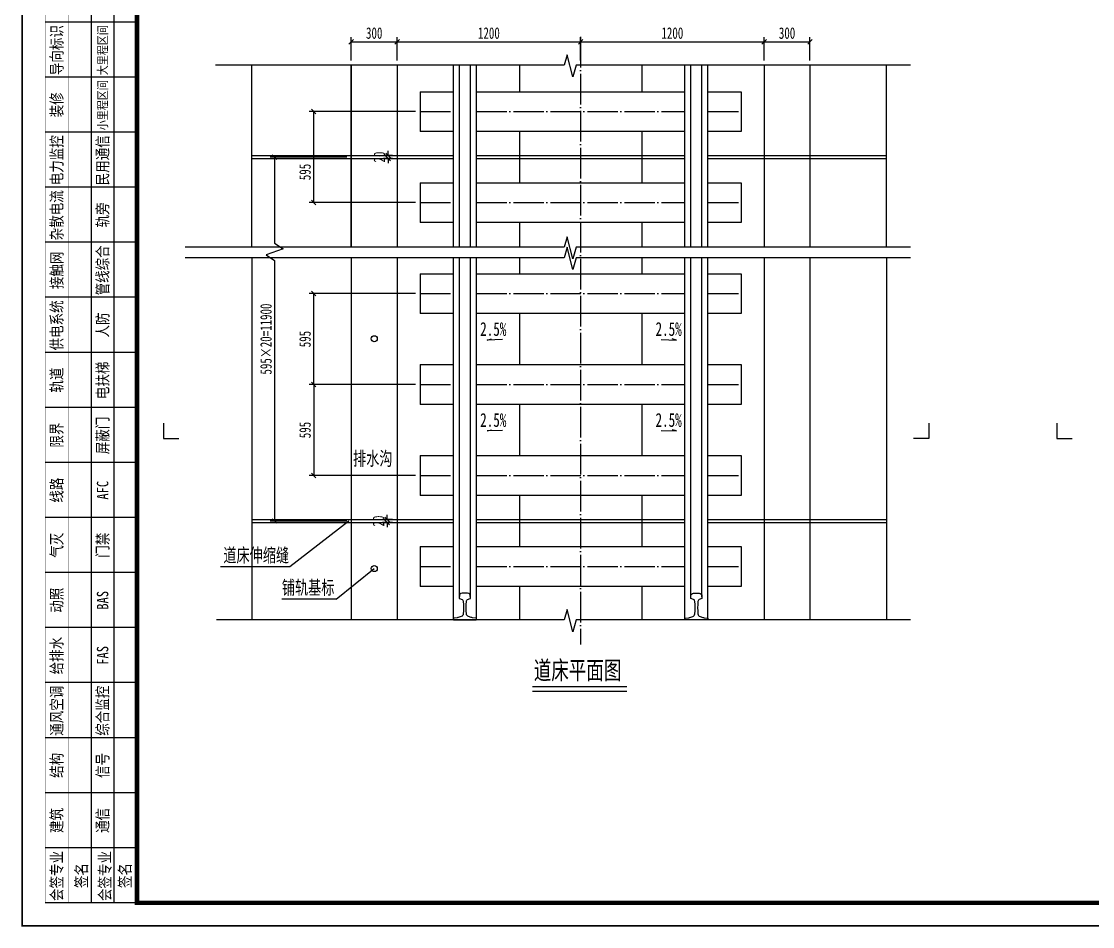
# Model space of a CAD drawing. Header units: millimetres. Extents: x 21769 to 40680, y -6403 to 2518.
# Drawn here: x 21769 to 28775, y -6403 to -483 of the extents above; entities that cross this region are included whole.
import ezdxf
from ezdxf.enums import TextEntityAlignment as Align

# ---------------------------------------------------------------- set-up
doc = ezdxf.new("R2010")
doc.units = ezdxf.units.MM
doc.linetypes.add('DOTE', pattern=[2.42, 2, -0.2, 0.02, -0.2])
doc.layers.get('Defpoints').update_dxf_attribs({"color": 250})
for name, color, linetype in [('DOT', 6, 'DOTE'), ('GesoftDrawFrameCountersignBlockLayer', 7, 'Continuous'), ('GesoftDrawFrameCountersignLayer', 7, 'Continuous'), ('GesoftDrawFrameFrameBlockLayer', 7, 'Continuous'), ('GesoftDrawFrameInLineLayer', 85, 'Continuous'), ('GesoftDrawFrameOutLineLayer', 180, 'Continuous'), ('GesoftDrawFrameTitleLayer', 7, 'Continuous'), ('标注', 3, 'Continuous'), ('粗实线', 4, 'Continuous')]:
    doc.layers.add(name, color=color, linetype=linetype)
doc.styles.add('宋体', font='SimSun.ttf', dxfattribs={"width": 0.7})
doc.styles.add('宋体样式', font='SimSun.ttf', dxfattribs={"width": 0.8})
doc.styles.add('宋体样式宽度0.8', font='SimSun.ttf', dxfattribs={"width": 0.8})
doc.styles.add('条形码', font='BC_C39.FBC', dxfattribs={"height": 11})
doc.dimstyles.new('1比30', dxfattribs={"dimscale": 30, "dimtxt": 2.5, "dimasz": 1, "dimexe": 1, "dimexo": 1, "dimtad": 3, "dimdec": 0, "dimzin": 0, "dimdsep": 46, "dimtxsty": '宋体', "dimblk": 'OBLIQUE', "dimcen": 0.09, "dimadec": 0, "dimazin": 0, "dimtfac": 1, "dimtdec": 0, "dimtix": 1, "dimtofl": 0, "dimtmove": 0, "dimatfit": 3, "dimfxl": 0, "dimtolj": 1, "dimtzin": 0, "dimarcsym": 0})

# ---------------------------------------------------------------- blocks, each defined once
blk = doc.blocks.new('杭州4号线二期会签定义_2e1cf7a908f61d0b50dc33cccab90907')
at = {"layer": 'GesoftDrawFrameCountersignLayer', "color": 7}
for p, q in [((0, 271), (-20, 271)), ((0, 260), (-20, 260)), ((0, 249), (-20, 249)), ((0, 238), (-20, 238)), ((0, 227), (-20, 227)), ((0, 216), (-20, 216)), ((0, 204), (-20, 204)), ((0, 192), (-20, 192)), ((0, 180), (-20, 180)), ((0, 168), (-20, 168)), ((0, 156), (-20, 156)), ((0, 144), (-20, 144)), ((0, 132), (-20, 132)), ((0, 120), (-20, 120)), ((0, 108), (-20, 108)), ((0, 96), (-20, 96)), ((0, 84), (-20, 84)), ((0, 72), (-20, 72)), ((0, 60), (-20, 60)), ((0, 48), (-20, 48)), ((0, 36), (-20, 36)), ((0, 24), (-20, 24)), ((0, 12), (-20, 12)), ((0, 0), (-20, 0))]:
    blk.add_line(p, q, dxfattribs=at)
for points in [[(0, 285), (0, 0)], [(-10, 282), (-10, 216)], [(-5, 282), (-5, 216)], [(-10, 204), (-10, 0)], [(-5, 204), (-5, 0)]]:
    blk.add_lwpolyline(points, dxfattribs=at)
at = {"layer": 'GesoftDrawFrameCountersignLayer', "color": 7, "const_width": 0.1}
for points in [[(0, 282), (-20, 282)], [(-20, 282), (-20, 0)], [(-15, 282), (-15, 216)], [(-15, 204), (-15, 0)]]:
    blk.add_lwpolyline(points, dxfattribs=at)
at = {"layer": 'GesoftDrawFrameCountersignLayer', "color": 7, "style": '宋体样式宽度0.8', "width": 0.8}
for s, height, p in [('AFC', 2.5, (-16.23, 274.9)), ('屏蔽门', 2.5, (-16.23, 261.3)), ('动力照明', 2.4, (-6.23, 260.11)), ('FAS/BAS', 2.5, (-16.18, 249.65)), ('给排水', 2.5, (-6.23, 250.53)), ('综合监控', 2.4, (-16.23, 238.11)), ('通风空调', 2.4, (-6.23, 238.15)), ('信号', 2.5, (-16.23, 229.63)), ('轨道', 2.5, (-6.23, 229.63)), ('通信', 2.5, (-16.23, 218.69)), ('线路', 2.5, (-6.23, 218.69)), ('相关线路', 2.5, (-13.71, 204.33)), ('系统', 2.5, (-9.05, 207.31)), ('会签栏', 2.5, (-4.54, 205.81)), ('导向标识', 2.5, (-16.23, 180.42)), ('大里程区间', 2, (-6.48, 180.42)), ('小里程区间', 2, (-6.48, 168.42)), ('装修', 2.5, (-16.23, 171.23)), ('电力监控', 2.5, (-16.23, 156.42)), ('民用通信', 2.5, (-6.23, 156.42)), ('杂散电流', 2.5, (-16.23, 144.42)), ('轨旁', 2.5, (-6.23, 147.23)), ('管线综合', 2.5, (-6.23, 132.42)), ('接触网', 2.5, (-16.23, 133.8)), ('供电系统', 2.5, (-16.23, 120.42)), ('人防', 2.5, (-6.23, 123.23)), ('电扶梯', 2.5, (-6.23, 109.8)), ('轨道', 2.5, (-16.23, 111.23)), ('屏蔽门', 2.5, (-6.23, 97.8)), ('限界', 2.5, (-16.23, 99.23)), ('线路', 2.5, (-16.23, 87.23)), ('AFC', 2.5, (-6.23, 87.9)), ('气灭', 2.5, (-16.23, 75.23)), ('门禁', 2.5, (-6.23, 75.23)), ('动照', 2.5, (-16.23, 63.23)), ('BAS', 2.5, (-6.23, 63.9)), ('给排水', 2.5, (-16.23, 49.8)), ('FAS', 2.5, (-6.23, 51.9)), ('通风空调', 2.5, (-16.23, 36.42)), ('综合监控', 2.5, (-6.23, 36.42)), ('结构', 2.5, (-16.23, 27.23)), ('信号', 2.5, (-6.23, 27.23)), ('建筑', 2.5, (-16.23, 15.23)), ('通信', 2.5, (-6.23, 15.23)), ('会签专业   ', 2.5, (-16.23, 0.39)), ('会签专业   ', 2.5, (-5.73, 0.39)), ('签名', 2.5, (-10.85, 3.22)), ('签名', 2.5, (-1.35, 3.22))]:
    blk.add_text(s, height=height, rotation=90, dxfattribs=at).set_placement(p)
blk = doc.blocks.new('0.5_a62b9566ca06c089707f3cd6e7db1683')
at = {"layer": 'GesoftDrawFrameInLineLayer', "color": 0, "const_width": 1}
blk.add_lwpolyline([(0, 0), (0, 287), (-600, 287), (-600, 0), (0, 0)], dxfattribs=at)
at = {"layer": 'GesoftDrawFrameOutLineLayer', "color": 0, "const_width": 0.35}
blk.add_lwpolyline([(5, -5), (5, 292), (-625, 292), (-625, -5), (5, -5)], dxfattribs=at)
blk = doc.blocks.new('GESOFT00000000NEW_049a35bf7f0736cc4250df00ece10f93_a62b9566ca06c089707f3cd6e7db1683_2e1cf7a908f61d0b50dc33cccab90907')
at = {"layer": 'GesoftDrawFrameCountersignBlockLayer'}
blk.add_blockref('杭州4号线二期会签定义_2e1cf7a908f61d0b50dc33cccab90907', (-600, 0), dxfattribs=at)
at = {"layer": 'GesoftDrawFrameFrameBlockLayer'}
blk.add_blockref('0.5_a62b9566ca06c089707f3cd6e7db1683', (0, 0), dxfattribs=at)
at = {"layer": 'GesoftDrawFrameTitleLayer', "color": 7, "style": '条形码', "width": 2}
blk.add_attdef('BARCODE', (-2.8, 60.5), '', height=6, rotation=90, dxfattribs=at)
at = {"layer": 'GesoftDrawFrameTitleLayer', "style": '宋体样式'}
for tag, height, width, p in [('GCMC0', 3.6, 0.8, (-40, 43.4)), ('SHEJI', 2.5, 0.8, (-154, 35.2)), ('SHEJI2', 2.5, 0.8, (-137.76, 35.27)), ('SJJD', 2.5, 0.8, (-14, 34.4)), ('JIAOHE', 2.5, 0.8, (-154, 28.8)), ('JIAOHE2', 2.5, 0.8, (-137.61, 28.83)), ('VERSION0', 2.5, 0.8, (-14, 26.4)), ('ZTSD', 2.5, 0.8, (-190, 24)), ('ZYFZR1', 2.5, 0.8, (-154, 22.4)), ('ZYFZR2', 2.5, 0.8, (-137.76, 22.24)), ('CEMING', 4, 0.7, (-84, 22.59)), ('BILI', 2.5, 0.8, (-14, 18.4)), ('XMFZR1', 2.5, 0.8, (-154, 16)), ('XMFZR2', 2.5, 0.8, (-137.98, 16.22)), ('DOCNAME0', 3.5, 0.9, (-84, 13.27)), ('RIQI', 2.5, 0.8, (-14, 10.4)), ('SENHE', 2.5, 0.8, (-154, 9.6)), ('SENHE2', 2.5, 0.8, (-137.41, 9.52)), ('DOCNAME2', 3.5, 0.9, (-84, 9.42)), ('XTSD', 2.5, 0.8, (-190, 4.8)), ('SENDING2', 2.5, 0.8, (-137.41, 3.81)), ('PAGENUMBER', 2.5, 0.8, (-31.78, 3.83)), ('PAGECOUNT', 2.5, 0.8, (-10.8, 3.83)), ('SENDING', 2.5, 0.8, (-154, 3.2)), ('TUHAO', 2.5, 0.8, (-91.5, 3.2)), ('PROJECTNO', 2.5, 0.8, (-47.5, 3.2))]:
    blk.add_attdef(tag, text='', height=height, dxfattribs=dict(at, width=width)).set_placement(p, align=Align.MIDDLE_CENTER)
blk.add_attdef('PIANMING', text='', height=4, dxfattribs=at).set_placement((-84, 31.09), align=Align.MIDDLE_CENTER)
blk = doc.blocks.new('_Oblique')
at = {"color": 0, "linetype": 'ByBlock', "lineweight": -2}
blk.add_line((-0.5, -0.5), (0.5, 0.5), dxfattribs=at)
blk = doc.blocks.new('*D22')
at = {"layer": 'Defpoints', "color": 0, "transparency": 16777216}
for p in [(23680.7, -2262.9), (24376.5, -2262.9), (24376.5, -2857.9)]:
    blk.add_point(p, dxfattribs=at)
at = {"layer": '标注', "color": 0, "lineweight": -2, "transparency": 16777216}
for p, q in [((24346.5, -2262.9), (23650.7, -2262.9)), ((23680.7, -2857.9), (23680.7, -2262.9)), ((24346.5, -2857.9), (23650.7, -2857.9))]:
    blk.add_line(p, q, dxfattribs=at)
at = {"layer": '标注', "color": 0, "lineweight": -2, "transparency": 16777216, "xscale": 30, "yscale": 30, "zscale": 30}
for p, rotation in [((23680.7, -2262.9), 90), ((23680.7, -2857.9), 270)]:
    blk.add_blockref('_Oblique', p, dxfattribs=dict(at, rotation=rotation))
at = {"layer": '标注', "color": 0, "transparency": 16777216, "insert": (23624.4, -2560.4), "char_height": 75, "attachment_point": 5, "rotation": 90, "style": '宋体'}
blk.add_mtext('\\A1;595', dxfattribs=at)
blk = doc.blocks.new('*D23')
at = {"layer": 'Defpoints', "color": 0, "transparency": 16777216}
for p in [(23680.7, -1072.9), (24376.5, -1072.9), (24376.5, -1667.9)]:
    blk.add_point(p, dxfattribs=at)
at = {"layer": '标注', "color": 0, "lineweight": -2, "transparency": 16777216}
for p, q in [((24346.5, -1072.9), (23650.7, -1072.9)), ((23680.7, -1667.9), (23680.7, -1072.9)), ((24346.5, -1667.9), (23650.7, -1667.9))]:
    blk.add_line(p, q, dxfattribs=at)
at = {"layer": '标注', "color": 0, "lineweight": -2, "transparency": 16777216, "xscale": 30, "yscale": 30, "zscale": 30}
for p, rotation in [((23680.7, -1072.9), 90), ((23680.7, -1667.9), 270)]:
    blk.add_blockref('_Oblique', p, dxfattribs=dict(at, rotation=rotation))
at = {"layer": '标注', "color": 0, "transparency": 16777216, "insert": (23624.4, -1467.8), "char_height": 75, "attachment_point": 5, "rotation": 90, "style": '宋体'}
blk.add_mtext('\\A1;595', dxfattribs=at)
blk = doc.blocks.new('*D24')
at = {"layer": 'Defpoints', "color": 0, "transparency": 16777216}
for p in [(23926.5, -1370.4), (23425.3, -3750.4), (23926.5, -3750.4)]:
    blk.add_point(p, dxfattribs=at)
at = {"layer": '标注', "color": 0, "lineweight": -2, "transparency": 16777216}
for p, q in [((23896.5, -1370.4), (23395.3, -1370.4)), ((23425.3, -1370.4), (23425.3, -1933.8)), ((23425.3, -1933.8), (23481.6, -1971.3)), ((23481.6, -1971.3), (23369.1, -2008.8)), ((23369.1, -2008.8), (23425.3, -2046.3)), ((23425.3, -2046.3), (23425.3, -3750.4)), ((23896.5, -3750.4), (23395.3, -3750.4))]:
    blk.add_line(p, q, dxfattribs=at)
at = {"layer": '标注', "color": 0, "lineweight": -2, "transparency": 16777216, "xscale": 30, "yscale": 30, "zscale": 30}
for p, rotation in [((23425.3, -1370.4), 90), ((23425.3, -3750.4), 270)]:
    blk.add_blockref('_Oblique', p, dxfattribs=dict(at, rotation=rotation))
at = {"layer": '标注', "color": 0, "transparency": 16777216, "insert": (23369.1, -2560.4), "char_height": 75, "attachment_point": 5, "rotation": 90, "style": '宋体'}
blk.add_mtext('\\A1;595×20=11900', dxfattribs=at)
blk = doc.blocks.new('*D25')
at = {"layer": 'Defpoints', "color": 0, "transparency": 16777216}
for p in [(24161.4, -3740.4), (24226.5, -3740.4), (24226.5, -3760.4)]:
    blk.add_point(p, dxfattribs=at)
at = {"layer": '标注', "color": 0, "lineweight": -2, "transparency": 16777216}
for p, q in [((24161.4, -3740.4), (24161.4, -3710.4)), ((24196.5, -3740.4), (24131.4, -3740.4)), ((24196.5, -3760.4), (24131.4, -3760.4)), ((24161.4, -3760.4), (24161.4, -3790.4))]:
    blk.add_line(p, q, dxfattribs=at)
at = {"layer": '标注', "color": 0, "lineweight": -2, "transparency": 16777216, "xscale": 30, "yscale": 30, "zscale": 30}
for p, rotation in [((24161.4, -3740.4), 270), ((24161.4, -3760.4), 90)]:
    blk.add_blockref('_Oblique', p, dxfattribs=dict(at, rotation=rotation))
at = {"layer": '标注', "color": 0, "transparency": 16777216, "insert": (24105.2, -3750.4), "char_height": 75, "attachment_point": 5, "rotation": 90, "style": '宋体'}
blk.add_mtext('\\A1;20', dxfattribs=at)
blk = doc.blocks.new('*D29')
at = {"layer": 'Defpoints', "color": 0, "transparency": 16777216}
for p in [(24167.4, -1360.4), (24226.5, -1360.4), (24226.5, -1380.4)]:
    blk.add_point(p, dxfattribs=at)
at = {"layer": '标注', "color": 0, "lineweight": -2, "transparency": 16777216}
for p, q in [((24167.4, -1360.4), (24167.4, -1330.4)), ((24196.5, -1360.4), (24137.4, -1360.4)), ((24196.5, -1380.4), (24137.4, -1380.4)), ((24167.4, -1380.4), (24167.4, -1410.4))]:
    blk.add_line(p, q, dxfattribs=at)
at = {"layer": '标注', "color": 0, "lineweight": -2, "transparency": 16777216, "xscale": 30, "yscale": 30, "zscale": 30}
for p, rotation in [((24167.4, -1360.4), 270), ((24167.4, -1380.4), 90)]:
    blk.add_blockref('_Oblique', p, dxfattribs=dict(at, rotation=rotation))
at = {"layer": '标注', "color": 0, "transparency": 16777216, "insert": (24111.2, -1370.4), "char_height": 75, "attachment_point": 5, "rotation": 90, "style": '宋体'}
blk.add_mtext('\\A1;20', dxfattribs=at)
blk = doc.blocks.new('Sleeper-plane')
for p, q in [((-1050, 130), (-1050, -130)), ((1050, 130), (1050, -130))]:
    blk.add_line(p, q)
for points in [[(-1050, 130), (-832, 130)], [(-682, 130), (682, 130)], [(832, 130), (1050, 130)], [(-832, -130), (-1050, -130)], [(682, -130), (-682, -130)], [(1050, -130), (832, -130)]]:
    blk.add_lwpolyline(points)
at = {"layer": 'DOT', "ltscale": 100}
for p, q in [((-1050, 0), (-832, 0)), ((-682, 0), (682, 0)), ((832, 0), (1050, 0))]:
    blk.add_line(p, q, dxfattribs=at)
blk = doc.blocks.new('*D26')
at = {"layer": 'Defpoints', "color": 0, "transparency": 16777216}
for p in [(24376.5, -2857.9), (23680.7, -3452.9), (24376.5, -3452.9)]:
    blk.add_point(p, dxfattribs=at)
at = {"layer": '标注', "color": 0, "lineweight": -2, "transparency": 16777216}
for p, q in [((24346.5, -2857.9), (23650.7, -2857.9)), ((23680.7, -2857.9), (23680.7, -3452.9)), ((24346.5, -3452.9), (23650.7, -3452.9))]:
    blk.add_line(p, q, dxfattribs=at)
at = {"layer": '标注', "color": 0, "lineweight": -2, "transparency": 16777216, "xscale": 30, "yscale": 30, "zscale": 30}
for p, rotation in [((23680.7, -2857.9), 90), ((23680.7, -3452.9), 270)]:
    blk.add_blockref('_Oblique', p, dxfattribs=dict(at, rotation=rotation))
at = {"layer": '标注', "color": 0, "transparency": 16777216, "insert": (23624.4, -3155.4), "char_height": 75, "attachment_point": 5, "rotation": 90, "style": '宋体'}
blk.add_mtext('\\A1;595', dxfattribs=at)
blk = doc.blocks.new('*D44')
at = {"color": 0, "lineweight": -2, "transparency": 16777216}
for p, q in [((23926.5, -739.2), (23926.5, -586.1)), ((23926.5, -616.1), (24226.5, -616.1)), ((24226.5, -739.2), (24226.5, -586.1))]:
    blk.add_line(p, q, dxfattribs=at)
at = {"layer": 'Defpoints', "color": 0, "transparency": 16777216}
for p in [(24226.5, -616.1), (23926.5, -769.2), (24226.5, -769.2)]:
    blk.add_point(p, dxfattribs=at)
at = {"color": 0, "lineweight": -2, "transparency": 16777216, "xscale": 30, "yscale": 30, "zscale": 30, "rotation": 180}
blk.add_blockref('_Oblique', (23926.5, -616.1), dxfattribs=at)
at = {"color": 0, "lineweight": -2, "transparency": 16777216, "xscale": 30, "yscale": 30, "zscale": 30}
blk.add_blockref('_Oblique', (24226.5, -616.1), dxfattribs=at)
at = {"color": 0, "transparency": 16777216, "insert": (24076.5, -559.8), "char_height": 75, "attachment_point": 5, "style": '宋体'}
blk.add_mtext('\\A1;300', dxfattribs=at)
blk = doc.blocks.new('*D45')
at = {"color": 0, "lineweight": -2, "transparency": 16777216}
for p, q in [((26626.5, -738.7), (26626.5, -586.1)), ((26626.5, -616.1), (26926.5, -616.1)), ((26926.5, -738.7), (26926.5, -586.1))]:
    blk.add_line(p, q, dxfattribs=at)
at = {"layer": 'Defpoints', "color": 0, "transparency": 16777216}
for p in [(26926.5, -616.1), (26626.5, -768.7), (26926.5, -768.7)]:
    blk.add_point(p, dxfattribs=at)
at = {"color": 0, "lineweight": -2, "transparency": 16777216, "xscale": 30, "yscale": 30, "zscale": 30, "rotation": 180}
blk.add_blockref('_Oblique', (26626.5, -616.1), dxfattribs=at)
at = {"color": 0, "lineweight": -2, "transparency": 16777216, "xscale": 30, "yscale": 30, "zscale": 30}
blk.add_blockref('_Oblique', (26926.5, -616.1), dxfattribs=at)
at = {"color": 0, "transparency": 16777216, "insert": (26776.5, -559.8), "char_height": 75, "attachment_point": 5, "style": '宋体'}
blk.add_mtext('\\A1;300', dxfattribs=at)
blk = doc.blocks.new('*D49')
at = {"color": 0, "lineweight": -2, "transparency": 16777216}
for p, q in [((24226.5, -739.2), (24226.5, -586.1)), ((24226.5, -616.1), (25426.5, -616.1)), ((25426.5, -738.7), (25426.5, -586.1))]:
    blk.add_line(p, q, dxfattribs=at)
at = {"layer": 'Defpoints', "color": 0, "transparency": 16777216}
for p in [(25426.5, -616.1), (24226.5, -769.2), (25426.5, -768.7)]:
    blk.add_point(p, dxfattribs=at)
at = {"color": 0, "lineweight": -2, "transparency": 16777216, "xscale": 30, "yscale": 30, "zscale": 30, "rotation": 180}
blk.add_blockref('_Oblique', (24226.5, -616.1), dxfattribs=at)
at = {"color": 0, "lineweight": -2, "transparency": 16777216, "xscale": 30, "yscale": 30, "zscale": 30}
blk.add_blockref('_Oblique', (25426.5, -616.1), dxfattribs=at)
at = {"color": 0, "transparency": 16777216, "insert": (24826.5, -559.8), "char_height": 75, "attachment_point": 5, "style": '宋体'}
blk.add_mtext('\\A1;1200', dxfattribs=at)
blk = doc.blocks.new('*D50')
at = {"color": 0, "lineweight": -2, "transparency": 16777216}
for p, q in [((25426.5, -738.7), (25426.5, -586.1)), ((25426.5, -616.1), (26626.5, -616.1)), ((26626.5, -738.7), (26626.5, -586.1))]:
    blk.add_line(p, q, dxfattribs=at)
at = {"layer": 'Defpoints', "color": 0, "transparency": 16777216}
for p in [(26626.5, -616.1), (25426.5, -768.7), (26626.5, -768.7)]:
    blk.add_point(p, dxfattribs=at)
at = {"color": 0, "lineweight": -2, "transparency": 16777216, "xscale": 30, "yscale": 30, "zscale": 30, "rotation": 180}
blk.add_blockref('_Oblique', (25426.5, -616.1), dxfattribs=at)
at = {"color": 0, "lineweight": -2, "transparency": 16777216, "xscale": 30, "yscale": 30, "zscale": 30}
blk.add_blockref('_Oblique', (26626.5, -616.1), dxfattribs=at)
at = {"color": 0, "transparency": 16777216, "insert": (26026.5, -559.8), "char_height": 75, "attachment_point": 5, "style": '宋体'}
blk.add_mtext('\\A1;1200', dxfattribs=at)

msp = doc.modelspace()

# ---------------------------------------------------------------- linework, layer by layer
at = {"ltscale": 0.8}
for p, q in [((24594.5, -1959.14), (24594.5, -769.2)), ((24633.44, -1959.14), (24633.44, -769.2)), ((24705.55, -1959.14), (24705.55, -769.2)), ((24744.5, -1959.14), (24744.5, -769.2)), ((26108.43, -1958.66), (26108.43, -769.2)), ((26147.38, -1958.66), (26147.38, -769.2)), ((26219.49, -1958.66), (26219.49, -769.2)), ((26258.43, -1958.66), (26258.43, -769.2)), ((24594.5, -4397.23), (24594.5, -2028.8)), ((24633.44, -4245.71), (24633.44, -2028.8)), ((24705.55, -4245.71), (24705.55, -2028.8)), ((24744.5, -4397.23), (24744.5, -2028.8)), ((26108.43, -4397.23), (26108.43, -2028.33)), ((26147.38, -4245.71), (26147.38, -2028.33)), ((26219.49, -4245.71), (26219.49, -2028.33)), ((26258.43, -4397.23), (26258.43, -2028.33))]:
    msp.add_line(p, q, dxfattribs=at)
for points in [[(27583.36, -768.72), (25397.36, -768.72), (25376.6, -846.2), (25337.66, -700.9), (25319.36, -769.2), (23038.29, -769.2)], [(27583.36, -1958.66), (25397.36, -1958.66), (25376.6, -2036.14), (25337.66, -1890.83), (25319.36, -1959.14), (22841.13, -1959.14)], [(27583.36, -2028.33), (25397.36, -2028.33), (25376.6, -2105.81), (25337.66, -1960.5), (25319.36, -2028.8), (22841.13, -2028.8)], [(27583.36, -4396.75), (25397.36, -4396.75), (25376.6, -4474.23), (25337.66, -4328.93), (25319.36, -4397.23), (23044.8, -4397.23)]]:
    msp.add_lwpolyline(points)
for points in [[(24619.33, -4382.47), (24598.05, -4384.84, 0.3821619), (24594.5, -4388.81), (24594.5, -4395.23, 0.4142136), (24596.5, -4397.23), (24742.5, -4397.23, 0.4142136), (24744.5, -4395.23), (24744.5, -4388.81, 0.3821619), (24740.94, -4384.84), (24719.66, -4382.47, -0.0526809), (24711.45, -4380.67), (24693.3, -4374.63, -0.2959714), (24679.7, -4357.63, -0.0505666), (24679.9, -4276.93, -0.0993426), (24682.8, -4267.53, -0.1861468), (24687.23, -4263.85), (24704.84, -4258.02, 0.3409339), (24706.21, -4255.99), (24704.9, -4235.43, 0.334739), (24694.85, -4223.43, 0.0484879), (24679.5, -4221.43, 0.0083356), (24669.5, -4221.23, 0.0083356), (24659.5, -4221.43, 0.0484879), (24644.15, -4223.43, 0.334739), (24634.1, -4235.43), (24632.79, -4255.99, 0.3409339), (24634.15, -4258.02), (24651.7, -4263.83, -0.1885271), (24656.2, -4267.53, -0.0993426), (24659.1, -4276.93, -0.0505666), (24659.3, -4357.63, -0.2959714), (24645.7, -4374.63), (24626.7, -4380.79, -0.050385), (24618.84, -4382.49)], [(26233.6, -4382.47), (26254.87, -4384.84, -0.3821619), (26258.43, -4388.81), (26258.43, -4395.23, -0.4142136), (26256.43, -4397.23), (26110.43, -4397.23, -0.4142136), (26108.43, -4395.23), (26108.43, -4388.81, -0.3821619), (26111.99, -4384.84), (26133.27, -4382.47, 0.0526809), (26141.48, -4380.67), (26159.63, -4374.63, 0.2959714), (26173.23, -4357.63, 0.0505666), (26173.03, -4276.93, 0.0993426), (26170.13, -4267.53, 0.1861468), (26165.7, -4263.85), (26148.09, -4258.02, -0.3409339), (26146.72, -4255.99), (26148.03, -4235.43, -0.334739), (26158.08, -4223.43, -0.0484879), (26173.43, -4221.43, -0.0083356), (26183.43, -4221.23, -0.0083356), (26193.43, -4221.43, -0.0484879), (26208.78, -4223.43, -0.334739), (26218.83, -4235.43), (26220.14, -4255.99, -0.3409339), (26218.77, -4258.02), (26201.23, -4263.83, 0.1885271), (26196.73, -4267.53, 0.0993426), (26193.83, -4276.93, 0.0505666), (26193.63, -4357.63, 0.2959714), (26207.23, -4374.63), (26226.23, -4380.79, 0.050385), (26234.09, -4382.49)]]:
    msp.add_lwpolyline(points, format="xyb", dxfattribs=at)
at = {"layer": 'DOT', "ltscale": 100}
msp.add_line((25426.46, -584.19), (25426.46, -4557.08), dxfattribs=at)
at = {"layer": '标注'}
for p, q in [((23926.46, -1959.14), (23926.46, -769.2)), ((23911.52, -3750.37), (23525.31, -4049.27)), ((23525.31, -4049.27), (23070.86, -4049.27)), ((23827.67, -4260.78), (24076.46, -4061.53)), ((23827.67, -4260.78), (23472.86, -4260.78)), ((25111.03, -4862.26), (25729.27, -4862.26))]:
    msp.add_line(p, q, dxfattribs=at)
at = {"layer": '标注', "color": 4}
msp.add_line((25111.03, -4832.26), (25729.27, -4832.26), dxfattribs=at)
at = {"layer": '标注'}
for points in [[(24915.21, -2564.1), (24815.21, -2566.6), (24844.27, -2558.82)], [(25953.39, -2564.1), (26053.39, -2566.6), (26024.32, -2558.82)], [(24915.21, -3159.1), (24815.21, -3161.6), (24844.27, -3153.82)], [(25953.39, -3159.1), (26053.39, -3161.6), (26024.32, -3153.82)]]:
    msp.add_lwpolyline(points, dxfattribs=at)
at = {"layer": '粗实线'}
for p, q in [((23276.46, -1959.14), (23276.46, -769.2)), ((23926.46, -769.2), (23926.46, -1959.14)), ((24226.46, -769.2), (24226.46, -1959.14)), ((25026.46, -769.2), (25026.46, -942.87)), ((25826.46, -768.72), (25826.46, -942.87)), ((26626.46, -768.72), (26626.46, -1958.66)), ((26926.46, -768.72), (26926.46, -1958.66)), ((27426.46, -1958.66), (27426.46, -768.72)), ((25026.46, -1202.87), (25026.46, -1537.87)), ((25826.46, -1202.87), (25826.46, -1537.87)), ((23276.46, -1360.37), (24594.5, -1360.37)), ((23276.46, -1380.37), (24594.5, -1380.37)), ((24744.5, -1360.37), (26108.43, -1360.37)), ((24744.5, -1380.37), (26108.43, -1380.37)), ((26258.43, -1360.37), (27426.46, -1360.37)), ((26258.43, -1380.37), (27426.46, -1380.37)), ((25026.46, -1797.87), (25026.46, -1959.14)), ((25826.46, -1797.87), (25826.46, -1958.66)), ((23276.46, -2028.8), (23276.46, -4397.23)), ((23926.46, -2028.8), (23926.46, -3149.06)), ((23926.46, -2028.8), (23926.46, -4397.23)), ((24226.46, -2028.8), (24226.46, -4397.23)), ((25026.46, -2028.8), (25026.46, -2132.87)), ((25826.46, -2028.33), (25826.46, -2132.87)), ((26626.46, -2028.33), (26626.46, -4396.75)), ((26926.46, -2028.33), (26926.46, -4396.75)), ((27426.46, -2028.33), (27426.46, -4396.75)), ((25026.46, -2392.87), (25026.46, -2727.87)), ((25826.46, -2392.87), (25826.46, -2727.87)), ((25026.46, -2987.87), (25026.46, -3322.87)), ((25826.46, -2987.87), (25826.46, -3322.87)), ((25026.46, -3582.87), (25026.46, -3917.87)), ((25826.46, -3582.87), (25826.46, -3917.87)), ((23276.46, -3740.37), (24594.5, -3740.37)), ((23276.46, -3760.37), (24594.5, -3760.37)), ((24744.5, -3740.37), (26108.43, -3740.37)), ((24744.5, -3760.37), (26108.43, -3760.37)), ((26258.43, -3740.37), (27426.46, -3740.37)), ((26258.43, -3760.37), (27426.46, -3760.37)), ((25026.46, -4177.87), (25026.46, -4397.23)), ((25826.46, -4177.87), (25826.46, -4396.75))]:
    msp.add_line(p, q, dxfattribs=at)
for points in [[(22699.29, -3110.14), (22699.29, -3210.14), (22799.29, -3210.14)], [(27703.35, -3110.14), (27703.35, -3210.14), (27603.35, -3210.14)], [(28541.75, -3110.14), (28541.75, -3210.14), (28641.75, -3210.14)]]:
    msp.add_lwpolyline(points, dxfattribs=at)
for centre in [(24076.46, -2558.34), (24076.46, -4061.53)]:
    msp.add_circle(centre, 20, dxfattribs=at)

# ---------------------------------------------------------------- block references
at = {"xscale": 30, "yscale": 30, "zscale": 30}
msp.add_blockref('GESOFT00000000NEW_049a35bf7f0736cc4250df00ece10f93_a62b9566ca06c089707f3cd6e7db1683_2e1cf7a908f61d0b50dc33cccab90907', (40524.71, -6247.41), dxfattribs=at)
for p in [(25426.46, -1072.87), (25426.46, -1667.87), (25426.46, -2262.87), (25426.46, -2857.87), (25426.46, -3452.87), (25426.46, -4047.87)]:
    msp.add_blockref('Sleeper-plane', p)

# ---------------------------------------------------------------- texts
at = {"layer": '标注', "style": '宋体', "width": 0.7}
for s, height, p in [('2.5%%%', 90, (24769.56, -2539.61)), ('2.5%%%', 90, (25916.37, -2539.61)), ('2.5%%%', 90, (24769.56, -3134.61)), ('2.5%%%', 90, (25916.37, -3134.61)), ('排水沟', 90, (23938.34, -3386.62)), ('道床伸缩缝', 90, (23090.21, -4018.85)), ('铺轨基标', 90, (23472.62, -4230.36)), ('道床平面图', 120, (25119.97, -4786.64))]:
    msp.add_text(s, height=height, dxfattribs=at).set_placement(p)

# ---------------------------------------------------------------- dimensions: what is measured, and where the dimension line sits
for base, p1, p2, picture, middle in [((24226.46, -616.1), (23926.46, -769.2), (24226.46, -769.2), '*D44', (24076.46, -559.85)), ((26926.46, -616.1), (26626.46, -768.72), (26926.46, -768.72), '*D45', (26776.46, -559.85))]:
    dim = msp.add_linear_dim(base=base, p1=p1, p2=p2, dimstyle='1比30')
    dim.commit()
    dim.dimension.update_dxf_attribs({"geometry": picture, "text_midpoint": middle})
for base, p1, p2, override, picture, middle in [((25426.46, -616.1), (24226.46, -769.2), (25426.46, -768.72), {"dimfxl": 250}, '*D49', (24826.46, -559.85)), ((26626.46, -616.1), (25426.46, -768.72), (26626.46, -768.72), {"dimtmove": 1, "dimfxl": 250}, '*D50', (26026.46, -559.85))]:
    dim = msp.add_linear_dim(base=base, p1=p1, p2=p2, dimstyle='1比30', override=override)
    dim.commit()
    dim.dimension.update_dxf_attribs({"geometry": picture, "text_midpoint": middle})
at = {"layer": '标注'}
dim = msp.add_linear_dim(base=(23680.7, -1072.87), p1=(24376.46, -1667.87), p2=(24376.46, -1072.87), angle=90, dimstyle='1比30', dxfattribs=at)
dim.commit()
dim.dimension.update_dxf_attribs({"geometry": '*D23', "text_midpoint": (23680.7, -1467.79), "dimtype": 160})
for base, p1, p2, picture, middle in [((24167.42, -1360.37), (24226.46, -1380.37), (24226.46, -1360.37), '*D29', (24111.17, -1370.37)), ((23680.7, -3452.87), (24376.46, -2857.87), (24376.46, -3452.87), '*D26', (23624.45, -3155.37)), ((24161.41, -3740.37), (24226.46, -3760.37), (24226.46, -3740.37), '*D25', (24105.16, -3750.37))]:
    dim = msp.add_linear_dim(base=base, p1=p1, p2=p2, angle=90, dimstyle='1比30', dxfattribs=at)
    dim.commit()
    dim.dimension.update_dxf_attribs({"geometry": picture, "text_midpoint": middle})
dim = msp.add_linear_dim(base=(23425.34, -3750.37), p1=(23926.46, -1370.37), p2=(23926.46, -3750.37), angle=90, text='595×20=11900', dimstyle='1比30', dxfattribs=at)
dim.commit()
dim.dimension.update_dxf_attribs({"geometry": '*D24', "text_midpoint": (23369.09, -2560.37)})
dim = msp.add_linear_dim(base=(23680.7, -2262.87), p1=(24376.46, -2857.87), p2=(24376.46, -2262.87), angle=90, dimstyle='1比30', override={"dimtmove": 1}, dxfattribs=at)
dim.commit()
dim.dimension.update_dxf_attribs({"geometry": '*D22', "text_midpoint": (23624.45, -2560.37)})

doc.saveas('drawing.dxf')
